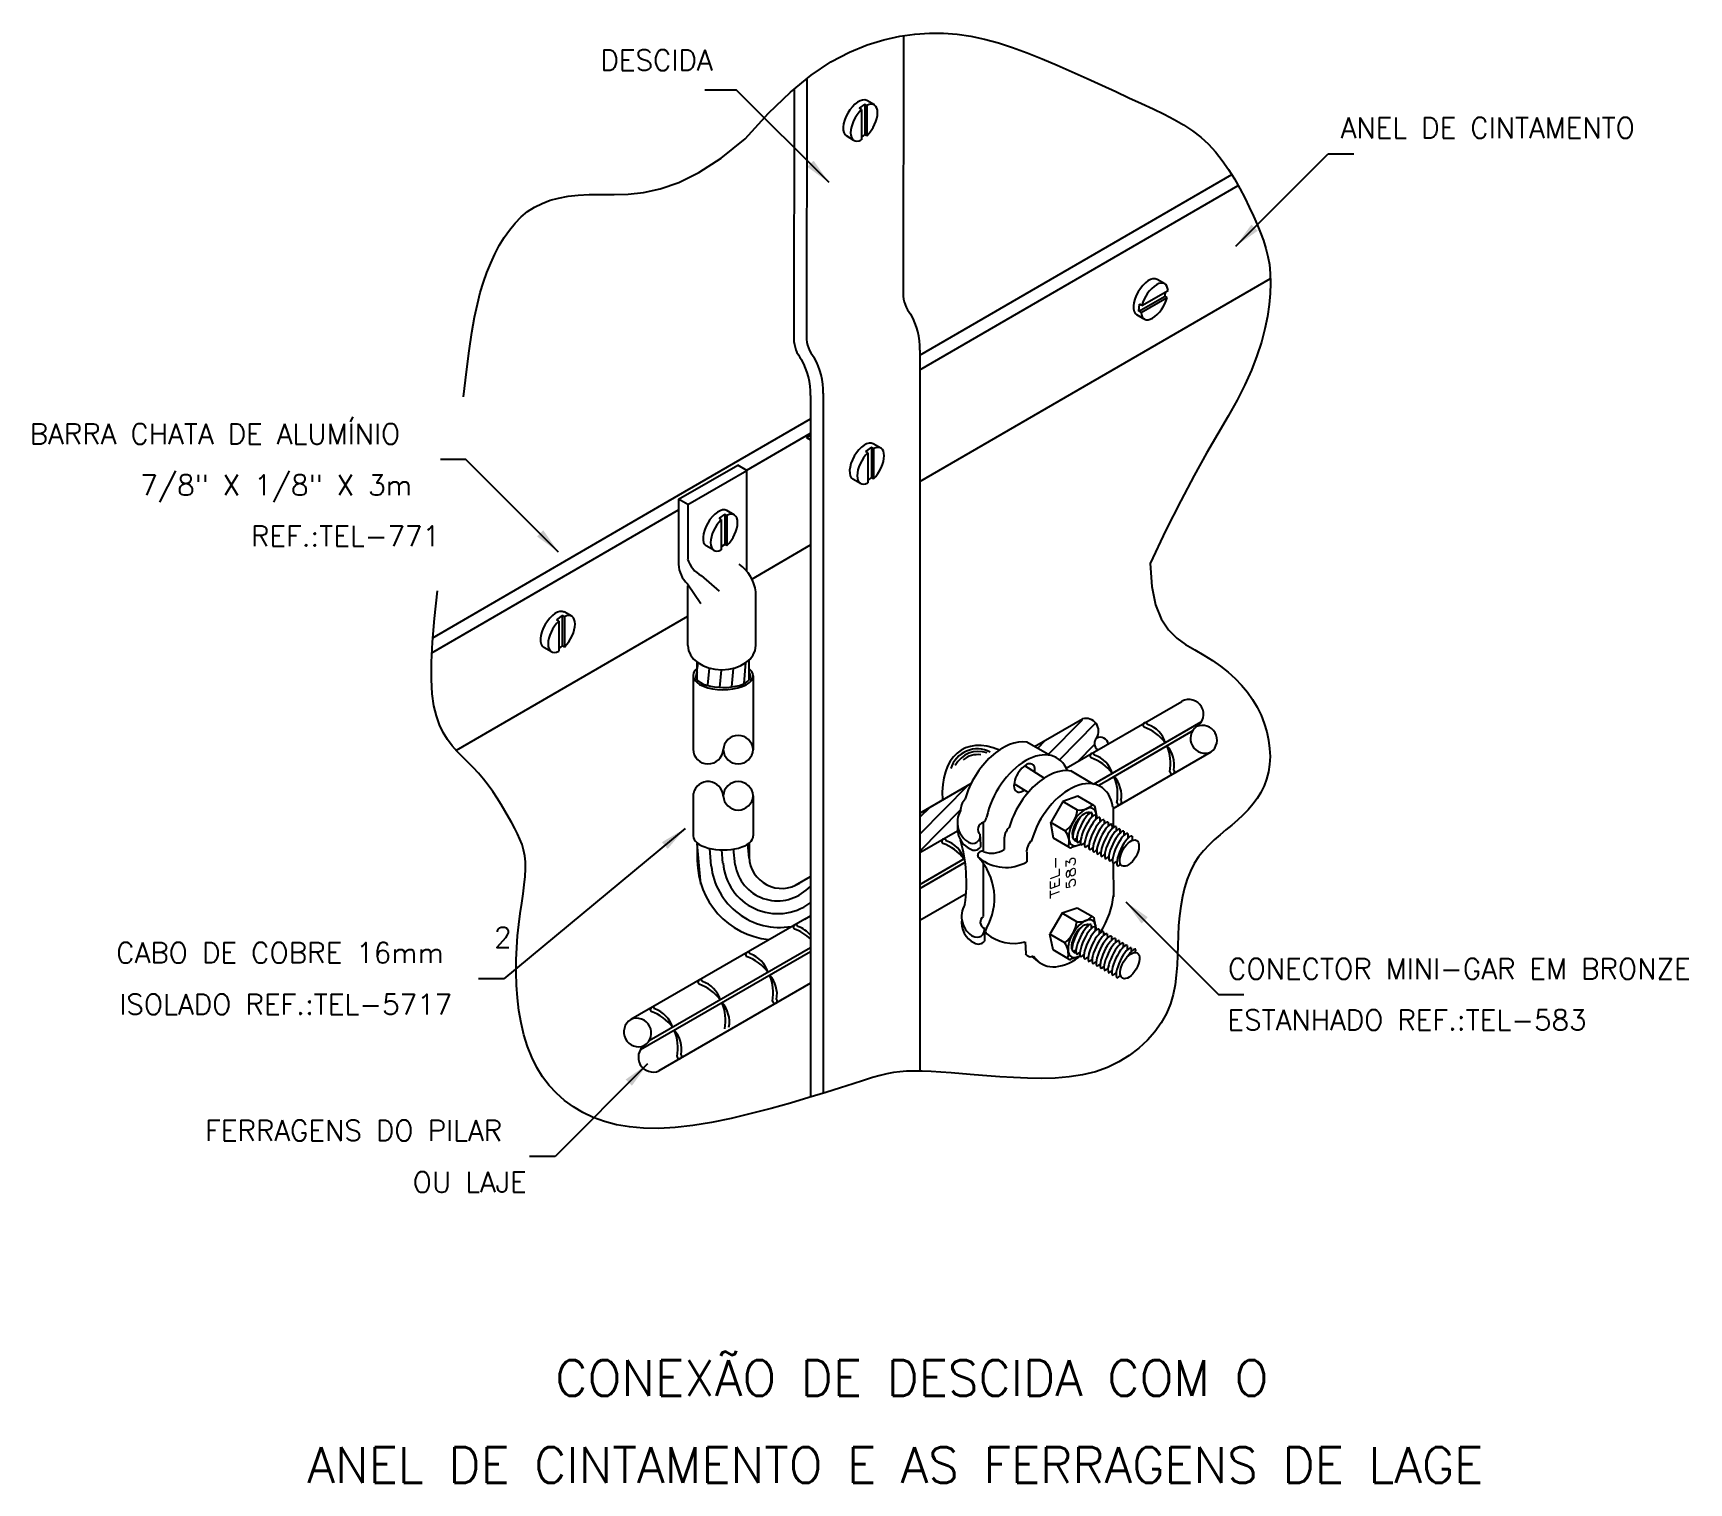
# Model space of a CAD drawing. Header units: millimetres. Extents: x -5124.6 to -5108.4, y -4770.6 to -4756.5.
import ezdxf
from ezdxf.enums import TextEntityAlignment as Align

# ---------------------------------------------------------------- set-up
doc = ezdxf.new("R2010")
doc.units = ezdxf.units.MM
doc.header["$LTSCALE"] = 10
doc.layers.add('Termotécnica', color=7, linetype='Continuous')
doc.styles.add('140CL', font='romans.shx', dxfattribs={"height": 3.5})
doc.styles.add('r140', font='romans.shx')
doc.styles.add('r80', font='romans.shx')

msp = doc.modelspace()

# ---------------------------------------------------------------- linework, layer by layer
at = {"layer": 'Termotécnica', "color": 3}
for p, q in [((-5116.124, -4756.489), (-5116.129, -4759.013)), ((-5117.07, -4756.908), (-5117.074, -4759.437)), ((-5115.965, -4759.759), (-5112.852, -4757.953)), ((-5115.965, -4760.852), (-5112.535, -4758.863)), ((-5115.965, -4759.565), (-5115.965, -4766.621)), ((-5116.911, -4759.988), (-5116.911, -4766.836)), ((-5117.657, -4760.74), (-5117.034, -4760.379)), ((-5120.738, -4762.527), (-5118.326, -4761.128)), ((-5117.608, -4761.805), (-5117.034, -4761.472)), ((-5120.499, -4763.481), (-5118.236, -4762.169)), ((-5118.184, -4762.749), (-5118.184, -4763.471)), ((-5117.596, -4762.752), (-5117.596, -4763.475)), ((-5114.696, -4763.53), (-5114.918, -4763.402)), ((-5118.184, -4763.447), (-5118.184, -4763.473)), ((-5117.596, -4763.45), (-5117.596, -4763.475)), ((-5114.269, -4763.811), (-5114.488, -4763.683)), ((-5118.181, -4763.902), (-5118.181, -4764.318)), ((-5117.596, -4763.926), (-5117.596, -4764.318)), ((-5114.075, -4764.035), (-5114.075, -4764.239)), ((-5115.345, -4764.188), (-5115.345, -4764.471)), ((-5115.374, -4764.326), (-5115.373, -4764.429)), ((-5115.139, -4764.355), (-5115.139, -4764.452)), ((-5114.919, -4764.482), (-5114.919, -4764.572)), ((-5114.353, -4764.389), (-5114.358, -4764.39)), ((-5115.345, -4764.586), (-5115.345, -4765.107)), ((-5114.074, -4764.583), (-5114.071, -4764.914)), ((-5115.333, -4765.246), (-5115.333, -4765.348)), ((-5114.934, -4765.354), (-5114.929, -4765.47)), ((-5114.794, -4765.556), (-5114.867, -4765.499)), ((-5114.359, -4765.482), (-5114.364, -4765.484))]:
    msp.add_line(p, q, dxfattribs=at)
at = {"layer": 'Termotécnica', "color": 2, "ltscale": 1.6}
for p, q in [((-5117.759, -4757.02), (-5118.068, -4757.02)), ((-5116.853, -4757.926), (-5117.759, -4757.02)), ((-5112.875, -4758.549), (-5111.969, -4757.643)), ((-5111.969, -4757.643), (-5111.719, -4757.643)), ((-5120.405, -4760.636), (-5120.655, -4760.636)), ((-5119.499, -4761.542), (-5120.405, -4760.636)), ((-5118.326, -4761.025), (-5117.746, -4760.69)), ((-5118.236, -4761.076), (-5117.657, -4760.742)), ((-5117.657, -4760.742), (-5117.746, -4760.69)), ((-5117.657, -4761.731), (-5117.657, -4760.74)), ((-5118.326, -4761.025), (-5118.326, -4761.661)), ((-5118.236, -4761.076), (-5118.326, -4761.025)), ((-5118.236, -4761.076), (-5118.236, -4761.609)), ((-5118.103, -4761.771), (-5117.927, -4761.925)), ((-5118.239, -4761.852), (-5118.109, -4762.046)), ((-5118.262, -4764.246), (-5120.034, -4765.716)), ((-5113.95, -4764.963), (-5113.044, -4765.869)), ((-5120.034, -4765.716), (-5120.284, -4765.716)), ((-5113.044, -4765.869), (-5112.794, -4765.869)), ((-5118.628, -4766.55), (-5119.534, -4767.456)), ((-5119.534, -4767.456), (-5119.784, -4767.456))]:
    msp.add_line(p, q, dxfattribs=at)
at = {"layer": 'Termotécnica', "color": 2}
for p, q in [((-5117.193, -4757.009), (-5117.198, -4759.461)), ((-5116.503, -4757.159), (-5116.559, -4757.199)), ((-5116.537, -4757.212), (-5116.559, -4757.199)), ((-5116.537, -4757.212), (-5116.537, -4757.508)), ((-5116.482, -4757.171), (-5116.503, -4757.159)), ((-5116.503, -4757.159), (-5116.503, -4757.455)), ((-5116.41, -4757.166), (-5116.483, -4757.123)), ((-5116.482, -4757.171), (-5116.482, -4757.467)), ((-5116.61, -4757.513), (-5116.684, -4757.47)), ((-5116.503, -4757.455), (-5116.537, -4757.48)), ((-5116.482, -4757.467), (-5116.503, -4757.455)), ((-5115.965, -4759.616), (-5112.914, -4757.847)), ((-5113.569, -4758.916), (-5113.643, -4758.873)), ((-5113.822, -4759.185), (-5113.566, -4759.037)), ((-5113.794, -4759.129), (-5113.537, -4758.981)), ((-5113.566, -4759.037), (-5113.561, -4758.995)), ((-5113.544, -4759.049), (-5113.566, -4759.037)), ((-5113.822, -4759.185), (-5113.815, -4759.117)), ((-5113.801, -4759.197), (-5113.822, -4759.185)), ((-5113.794, -4759.129), (-5113.815, -4759.117)), ((-5113.801, -4759.197), (-5113.544, -4759.049)), ((-5113.769, -4759.263), (-5113.843, -4759.22)), ((-5117.034, -4760.008), (-5117.034, -4766.874)), ((-5118.326, -4760.985), (-5117.034, -4760.237)), ((-5117.074, -4760.421), (-5117.034, -4760.398)), ((-5117.074, -4760.421), (-5117.034, -4760.444)), ((-5116.346, -4760.524), (-5116.42, -4760.481)), ((-5116.439, -4760.516), (-5116.495, -4760.557)), ((-5116.474, -4760.569), (-5116.495, -4760.557)), ((-5116.474, -4760.569), (-5116.474, -4760.865)), ((-5116.418, -4760.529), (-5116.439, -4760.516)), ((-5116.439, -4760.516), (-5116.439, -4760.813)), ((-5116.418, -4760.529), (-5116.418, -4760.825)), ((-5116.439, -4760.813), (-5116.474, -4760.837)), ((-5116.418, -4760.825), (-5116.439, -4760.813)), ((-5120.73, -4762.379), (-5118.326, -4760.985)), ((-5116.546, -4760.871), (-5116.62, -4760.828)), ((-5117.78, -4761.177), (-5117.854, -4761.134)), ((-5117.874, -4761.17), (-5117.929, -4761.21)), ((-5117.908, -4761.223), (-5117.929, -4761.21)), ((-5117.908, -4761.223), (-5117.908, -4761.519)), ((-5117.852, -4761.182), (-5117.874, -4761.17)), ((-5117.874, -4761.17), (-5117.874, -4761.466)), ((-5117.852, -4761.182), (-5117.852, -4761.478)), ((-5117.874, -4761.466), (-5117.908, -4761.491)), ((-5117.852, -4761.478), (-5117.874, -4761.466)), ((-5117.98, -4761.524), (-5118.054, -4761.481)), ((-5118.236, -4762.456), (-5118.236, -4761.873)), ((-5117.568, -4762.456), (-5117.568, -4761.932)), ((-5119.464, -4762.163), (-5119.519, -4762.203)), ((-5119.498, -4762.216), (-5119.519, -4762.203)), ((-5119.498, -4762.216), (-5119.498, -4762.512)), ((-5119.464, -4762.163), (-5119.464, -4762.459)), ((-5119.442, -4762.175), (-5119.464, -4762.163)), ((-5119.37, -4762.17), (-5119.444, -4762.127)), ((-5119.442, -4762.175), (-5119.442, -4762.471)), ((-5119.57, -4762.517), (-5119.644, -4762.474)), ((-5119.464, -4762.459), (-5119.498, -4762.484)), ((-5119.442, -4762.471), (-5119.464, -4762.459)), ((-5117.635, -4762.794), (-5117.635, -4762.593)), ((-5118.142, -4762.794), (-5118.142, -4762.618)), ((-5114.533, -4763.655), (-5113.401, -4763.002)), ((-5114.843, -4763.445), (-5114.375, -4763.174)), ((-5114.266, -4763.812), (-5113.212, -4763.203)), ((-5114.111, -4763.762), (-5113.297, -4763.292)), ((-5114.074, -4764.051), (-5113.116, -4763.497)), ((-5114.749, -4763.753), (-5114.939, -4763.633)), ((-5115.965, -4764.096), (-5115.461, -4763.804)), ((-5114.906, -4763.893), (-5115.042, -4763.808)), ((-5114.221, -4763.825), (-5114.111, -4763.762)), ((-5114.567, -4763.981), (-5114.685, -4764.187)), ((-5114.418, -4763.93), (-5114.567, -4763.981)), ((-5114.422, -4764.065), (-5114.567, -4763.981)), ((-5114.262, -4764.02), (-5114.418, -4763.93)), ((-5114.23, -4764.145), (-5114.251, -4764.036)), ((-5114.075, -4764.051), (-5114.074, -4764.051)), ((-5114.539, -4764.271), (-5114.685, -4764.187)), ((-5114.656, -4764.341), (-5114.685, -4764.187)), ((-5114.321, -4764.091), (-5114.321, -4764.111)), ((-5114.282, -4764.093), (-5114.282, -4764.133)), ((-5114.243, -4764.115), (-5114.243, -4764.156)), ((-5114.204, -4764.138), (-5114.204, -4764.178)), ((-5114.162, -4764.163), (-5114.162, -4764.203)), ((-5114.124, -4764.184), (-5114.124, -4764.224)), ((-5114.085, -4764.207), (-5114.084, -4764.247)), ((-5115.965, -4764.482), (-5115.597, -4764.269)), ((-5114.5, -4764.431), (-5114.656, -4764.341)), ((-5114.455, -4764.36), (-5114.43, -4764.341)), ((-5114.419, -4764.385), (-5114.391, -4764.363)), ((-5114.38, -4764.407), (-5114.352, -4764.386)), ((-5114.045, -4764.229), (-5114.045, -4764.269)), ((-5114.007, -4764.251), (-5114.007, -4764.291)), ((-5113.969, -4764.273), (-5113.968, -4764.314)), ((-5113.93, -4764.296), (-5113.93, -4764.337)), ((-5113.889, -4764.322), (-5113.889, -4764.362)), ((-5118.142, -4764.388), (-5118.142, -4764.559)), ((-5117.635, -4764.388), (-5117.635, -4764.528)), ((-5115.965, -4764.793), (-5115.527, -4764.54)), ((-5114.388, -4764.401), (-5114.48, -4764.433)), ((-5114.341, -4764.43), (-5114.315, -4764.41)), ((-5114.299, -4764.454), (-5114.274, -4764.435)), ((-5114.26, -4764.476), (-5114.235, -4764.456)), ((-5114.221, -4764.498), (-5114.196, -4764.479)), ((-5114.182, -4764.521), (-5114.157, -4764.501)), ((-5114.144, -4764.543), (-5114.118, -4764.523)), ((-5114.105, -4764.565), (-5114.08, -4764.545)), ((-5115.965, -4764.832), (-5115.522, -4764.576)), ((-5114.067, -4764.588), (-5114.041, -4764.568)), ((-5114.026, -4764.614), (-5114, -4764.594)), ((-5117.182, -4764.802), (-5117.034, -4764.716)), ((-5115.965, -4765.143), (-5115.513, -4764.882)), ((-5114.425, -4765.024), (-5114.573, -4765.075)), ((-5114.269, -4765.114), (-5114.425, -4765.024)), ((-5117.091, -4765.132), (-5118.792, -4766.114)), ((-5117.091, -4765.132), (-5117.034, -4765.099)), ((-5114.573, -4765.075), (-5114.692, -4765.28)), ((-5114.428, -4765.159), (-5114.573, -4765.075)), ((-5114.328, -4765.185), (-5114.327, -4765.204)), ((-5114.328, -4765.185), (-5114.327, -4765.204)), ((-5114.289, -4765.187), (-5114.288, -4765.227)), ((-5114.237, -4765.239), (-5114.258, -4765.13)), ((-5114.546, -4765.364), (-5114.692, -4765.28)), ((-5114.662, -4765.434), (-5114.692, -4765.28)), ((-5114.25, -4765.209), (-5114.249, -4765.25)), ((-5114.211, -4765.232), (-5114.21, -4765.272)), ((-5114.169, -4765.256), (-5114.169, -4765.297)), ((-5114.131, -4765.278), (-5114.13, -4765.318)), ((-5114.091, -4765.3), (-5114.091, -4765.341)), ((-5114.052, -4765.323), (-5114.052, -4765.363)), ((-5114.014, -4765.345), (-5114.013, -4765.385)), ((-5118.698, -4766.41), (-5117.034, -4765.45)), ((-5118.613, -4766.321), (-5117.034, -4765.41)), ((-5114.506, -4765.525), (-5114.662, -4765.434)), ((-5114.395, -4765.495), (-5114.487, -4765.526)), ((-5114.462, -4765.454), (-5114.436, -4765.434)), ((-5114.462, -4765.454), (-5114.436, -4765.434)), ((-5114.425, -4765.478), (-5114.397, -4765.457)), ((-5114.386, -4765.501), (-5114.358, -4765.479)), ((-5114.347, -4765.523), (-5114.322, -4765.504)), ((-5113.975, -4765.367), (-5113.975, -4765.407)), ((-5113.937, -4765.39), (-5113.937, -4765.43)), ((-5113.898, -4765.414), (-5113.898, -4765.455)), ((-5113.854, -4765.429), (-5113.857, -4765.458)), ((-5114.306, -4765.548), (-5114.28, -4765.529)), ((-5114.267, -4765.569), (-5114.242, -4765.55)), ((-5114.228, -4765.592), (-5114.202, -4765.572)), ((-5114.189, -4765.614), (-5114.163, -4765.595)), ((-5114.15, -4765.636), (-5114.125, -4765.617)), ((-5114.112, -4765.659), (-5114.086, -4765.639)), ((-5114.074, -4765.682), (-5114.048, -4765.662)), ((-5117.034, -4765.76), (-5118.517, -4766.617)), ((-5114.034, -4765.709), (-5114.001, -4765.684))]:
    msp.add_line(p, q, dxfattribs=at)
at = {"layer": 'Termotécnica', "color": 1}
for p, q in [((-5118.137, -4762.621), (-5118.142, -4762.678)), ((-5118.025, -4762.677), (-5118.041, -4762.845)), ((-5117.91, -4762.696), (-5117.926, -4762.866)), ((-5117.792, -4762.68), (-5117.808, -4762.861)), ((-5117.669, -4762.621), (-5117.688, -4762.826)), ((-5114.71, -4763.522), (-5114.375, -4763.182)), ((-5114.598, -4763.573), (-5114.245, -4763.214)), ((-5114.814, -4763.463), (-5114.734, -4763.382)), ((-5114.418, -4763.589), (-5114.255, -4763.424)), ((-5115.965, -4764.302), (-5115.49, -4763.82)), ((-5115.965, -4764.136), (-5115.864, -4764.037)), ((-5115.965, -4764.467), (-5115.565, -4764.061)), ((-5118.106, -4764.792), (-5118.142, -4764.394)), ((-5118.006, -4764.61), (-5118.021, -4764.441)), ((-5117.891, -4764.585), (-5117.903, -4764.456)), ((-5117.772, -4764.603), (-5117.787, -4764.445)), ((-5117.635, -4764.536), (-5117.648, -4764.397)), ((-5117.077, -4764.849), (-5117.034, -4764.814)), ((-5117.04, -4764.976), (-5117.034, -4764.971))]:
    msp.add_line(p, q, dxfattribs=at)
for points in [[(-5117.673, -4757.498), (-5117.446, -4757.246), (-5117.231, -4757.04), (-5117.028, -4756.875), (-5116.836, -4756.746), (-5116.653, -4756.649), (-5116.481, -4756.577), (-5116.317, -4756.528), (-5116.161, -4756.494), (-5116.013, -4756.473), (-5115.871, -4756.463), (-5115.733, -4756.464), (-5115.599, -4756.474), (-5115.465, -4756.494), (-5115.332, -4756.523), (-5115.196, -4756.56), (-5115.058, -4756.604), (-5114.915, -4756.656), (-5114.769, -4756.714), (-5114.621, -4756.776), (-5114.474, -4756.841), (-5114.328, -4756.907), (-5114.186, -4756.972), (-5114.049, -4757.036), (-5113.919, -4757.096), (-5113.797, -4757.152), (-5113.683, -4757.205), (-5113.576, -4757.257), (-5113.477, -4757.308), (-5113.384, -4757.362), (-5113.298, -4757.419), (-5113.217, -4757.481), (-5113.142, -4757.549), (-5113.072, -4757.626), (-5113.006, -4757.71), (-5112.945, -4757.798), (-5112.888, -4757.89), (-5112.835, -4757.983), (-5112.787, -4758.076), (-5112.743, -4758.167), (-5112.702, -4758.255), (-5112.665, -4758.337), (-5112.632, -4758.416), (-5112.603, -4758.493), (-5112.579, -4758.57), (-5112.56, -4758.648), (-5112.545, -4758.729), (-5112.537, -4758.815), (-5112.534, -4758.909), (-5112.537, -4759.01), (-5112.547, -4759.119), (-5112.564, -4759.235), (-5112.589, -4759.358), (-5112.624, -4759.488), (-5112.667, -4759.622), (-5112.721, -4759.762), (-5112.786, -4759.905), (-5112.862, -4760.054), (-5112.95, -4760.211), (-5113.049, -4760.383), (-5113.159, -4760.575), (-5113.28, -4760.793), (-5113.413, -4761.041), (-5113.557, -4761.326), (-5113.712, -4761.653)], [(-5120.43, -4760.022), (-5120.401, -4759.779), (-5120.374, -4759.571), (-5120.348, -4759.394), (-5120.321, -4759.243), (-5120.293, -4759.114), (-5120.265, -4759.001), (-5120.234, -4758.899), (-5120.2, -4758.805), (-5120.163, -4758.714), (-5120.123, -4758.626), (-5120.079, -4758.543), (-5120.031, -4758.464), (-5119.98, -4758.39), (-5119.925, -4758.323), (-5119.865, -4758.262), (-5119.802, -4758.21), (-5119.734, -4758.165), (-5119.661, -4758.129), (-5119.583, -4758.099), (-5119.499, -4758.077), (-5119.407, -4758.06), (-5119.308, -4758.049), (-5119.2, -4758.043), (-5119.084, -4758.041), (-5118.957, -4758.042), (-5118.819, -4758.038), (-5118.669, -4758.023), (-5118.504, -4757.988), (-5118.324, -4757.926), (-5118.126, -4757.828), (-5117.909, -4757.688), (-5117.673, -4757.498)], [(-5113.712, -4761.653), (-5113.696, -4761.878), (-5113.658, -4762.056), (-5113.603, -4762.195), (-5113.533, -4762.301), (-5113.452, -4762.383), (-5113.365, -4762.446), (-5113.276, -4762.499), (-5113.187, -4762.549), (-5113.102, -4762.601), (-5113.023, -4762.656), (-5112.949, -4762.715), (-5112.88, -4762.778), (-5112.817, -4762.844), (-5112.76, -4762.913), (-5112.709, -4762.985), (-5112.664, -4763.06), (-5112.626, -4763.138), (-5112.595, -4763.218), (-5112.571, -4763.299), (-5112.553, -4763.381), (-5112.543, -4763.462), (-5112.539, -4763.541), (-5112.543, -4763.619), (-5112.554, -4763.693), (-5112.572, -4763.763), (-5112.597, -4763.83), (-5112.629, -4763.893), (-5112.666, -4763.952), (-5112.707, -4764.009), (-5112.754, -4764.063), (-5112.804, -4764.115), (-5112.857, -4764.165), (-5112.912, -4764.212), (-5112.97, -4764.26), (-5113.027, -4764.307), (-5113.084, -4764.356), (-5113.139, -4764.408), (-5113.191, -4764.463), (-5113.239, -4764.523), (-5113.281, -4764.589), (-5113.318, -4764.662), (-5113.349, -4764.741), (-5113.375, -4764.825), (-5113.395, -4764.913), (-5113.412, -4765.005), (-5113.424, -4765.099), (-5113.433, -4765.196), (-5113.439, -4765.293), (-5113.442, -4765.39), (-5113.445, -4765.487), (-5113.449, -4765.584), (-5113.456, -4765.68), (-5113.468, -4765.775), (-5113.487, -4765.87), (-5113.514, -4765.963), (-5113.553, -4766.055), (-5113.603, -4766.146), (-5113.665, -4766.234), (-5113.739, -4766.317), (-5113.822, -4766.395), (-5113.916, -4766.466), (-5114.019, -4766.529), (-5114.13, -4766.583), (-5114.248, -4766.626), (-5114.374, -4766.657), (-5114.505, -4766.677), (-5114.64, -4766.688), (-5114.776, -4766.692), (-5114.913, -4766.69), (-5115.049, -4766.684), (-5115.182, -4766.675), (-5115.31, -4766.665), (-5115.432, -4766.655), (-5115.548, -4766.645), (-5115.657, -4766.637), (-5115.759, -4766.63), (-5115.854, -4766.625), (-5115.942, -4766.621), (-5116.023, -4766.62), (-5116.096, -4766.622), (-5116.162, -4766.626), (-5116.224, -4766.634), (-5116.287, -4766.646), (-5116.354, -4766.662), (-5116.428, -4766.684), (-5116.515, -4766.711), (-5116.618, -4766.743), (-5116.741, -4766.783), (-5116.886, -4766.829), (-5117.051, -4766.879), (-5117.23, -4766.932), (-5117.42, -4766.985), (-5117.615, -4767.036), (-5117.811, -4767.082), (-5118.003, -4767.122), (-5118.187, -4767.152), (-5118.36, -4767.172), (-5118.519, -4767.18), (-5118.668, -4767.178), (-5118.805, -4767.166), (-5118.933, -4767.144), (-5119.05, -4767.114), (-5119.16, -4767.074), (-5119.261, -4767.026), (-5119.354, -4766.971), (-5119.441, -4766.908), (-5119.519, -4766.837), (-5119.591, -4766.76), (-5119.655, -4766.675), (-5119.712, -4766.583), (-5119.761, -4766.484), (-5119.803, -4766.378), (-5119.838, -4766.266), (-5119.866, -4766.148), (-5119.887, -4766.027), (-5119.902, -4765.903), (-5119.911, -4765.778), (-5119.915, -4765.654), (-5119.915, -4765.531), (-5119.909, -4765.411), (-5119.9, -4765.295), (-5119.888, -4765.184), (-5119.874, -4765.079), (-5119.86, -4764.978), (-5119.847, -4764.884), (-5119.835, -4764.796), (-5119.827, -4764.715), (-5119.823, -4764.64), (-5119.824, -4764.573), (-5119.83, -4764.512), (-5119.842, -4764.455), (-5119.857, -4764.401), (-5119.877, -4764.35), (-5119.9, -4764.299), (-5119.927, -4764.247), (-5119.957, -4764.192), (-5119.989, -4764.134), (-5120.024, -4764.074), (-5120.061, -4764.012), (-5120.1, -4763.948), (-5120.143, -4763.885), (-5120.187, -4763.823), (-5120.234, -4763.762), (-5120.283, -4763.705), (-5120.334, -4763.65), (-5120.386, -4763.598), (-5120.438, -4763.546), (-5120.49, -4763.492), (-5120.539, -4763.436), (-5120.585, -4763.374), (-5120.627, -4763.307), (-5120.664, -4763.231), (-5120.695, -4763.145), (-5120.719, -4763.045), (-5120.735, -4762.927), (-5120.743, -4762.787), (-5120.743, -4762.62), (-5120.733, -4762.423), (-5120.714, -4762.191), (-5120.684, -4761.92)]]:
    msp.add_lwpolyline(points, dxfattribs=at)
at = {"layer": 'Termotécnica', "color": 3}
for centre, radius, start, end in [((-5115.809, -4759.007), 0.32, 180.5678, 220.5718), ((-5116.653, -4759.55), 0.688, 358.7145, 29.166), ((-5116.755, -4759.43), 0.32, 180.5678, 220.5718), ((-5117.598, -4759.973), 0.688, 358.7145, 29.166), ((-5117.742, -4763.482), 0.146, 2.7796, 177.2204), ((-5118.036, -4763.466), 0.148, 181.8559, 356.5971), ((-5118.036, -4763.935), 0.148, 3.4029, 167.2118), ((-5117.742, -4763.919), 0.146, 182.7796, 357.2204), ((-5115.373, -4764.244), 0.225, 171.82, 243.8627), ((-5115.374, -4764.187), 0.224, 149.4993, 241.9649), ((-5115.329, -4764.254), 0.068, 103.2019, 228.1974), ((-5115.386, -4764.124), 0.0753, 303.0167, 352.1973), ((-5117.04, -4764.775), 1.531, 351.9685, 15.7367), ((-5115.447, -4764.318), 0.0736, 236.8199, 10.6126), ((-5115.432, -4764.383), 0.075, 237.5263, 321.9527), ((-5115.358, -4764.509), 0.0408, 62.2153, 179.2121), ((-5115.374, -4764.51), 0.0255, 176.6009, 241.1585), ((-5115.821, -4764.928), 0.586, 329.923, 43.3213), ((-5115.124, -4764.218), 0.409, 230.2316, 300.0515), ((-5115.26, -4764.268), 0.22, 248.8739, 303.5238), ((-5115.332, -4765.106), 0.225, 148.7398, 241.8359), ((-5115.332, -4765.164), 0.225, 171.82, 243.8627), ((-5115.308, -4765.163), 0.0656, 124.4569, 247.2904), ((-5115.406, -4765.237), 0.0736, 236.8199, 10.6126), ((-5115.392, -4765.302), 0.075, 237.5263, 321.9527), ((-5115.279, -4765.247), 0.0425, 143.7261, 223.2491), ((-5115.049, -4764.961), 0.409, 230.2316, 286.2677), ((-5114.88, -4765.445), 0.0554, 206.067, 299.6769)]:
    msp.add_arc(centre, radius, start, end, dxfattribs=at)
at = {"layer": 'Termotécnica', "color": 2}
for centre, radius, start, end in [((-5116.878, -4759.45), 0.32, 180.5678, 220.5718), ((-5117.722, -4759.993), 0.688, 358.7145, 29.166), ((-5117.973, -4761.99), 0.409, 8.2416, 53.8328), ((-5113.333, -4763.127), 0.143, 301.3054, 118.6946), ((-5114.341, -4763.294), 0.125, 327.4927, 105.4475), ((-5113.759, -4763.235), 0.0232, 16.0461, 236.6257), ((-5113.816, -4763.479), 0.262, 15.8438, 72.2469), ((-5113.174, -4763.365), 0.144, 126.2448, 293.7552), ((-5114.181, -4763.413), 0.0753, 136.6893, 236.2804), ((-5113.918, -4763.672), 0.442, 36.7868, 70.623), ((-5117.742, -4763.467), 0.146, 182.7796, 357.2204), ((-5114.277, -4763.535), 0.0232, 16.0461, 236.6257), ((-5114.436, -4763.971), 0.442, 36.7868, 70.623), ((-5114.335, -4763.778), 0.262, 15.8438, 72.2469), ((-5113.954, -4763.611), 0.442, 349.377, 23.2132), ((-5113.757, -4763.625), 0.282, 349.9094, 42), ((-5114.275, -4763.924), 0.282, 349.9094, 42), ((-5114.472, -4763.91), 0.442, 349.377, 23.2132), ((-5113.496, -4763.691), 0.0232, 183.3743, 43.9539), ((-5117.742, -4763.933), 0.146, 2.7796, 177.2204), ((-5114.402, -4763.882), 0.184, 263.8935, 314.4182), ((-5114.274, -4764.041), 0.0237, 10.8835, 60), ((-5114.014, -4763.99), 0.0232, 183.3743, 43.9539), ((-5114.735, -4764.021), 0.316, 307.9752, 352.0031), ((-5115.728, -4764.373), 0.0232, 16.0461, 236.6257), ((-5115.786, -4764.616), 0.262, 15.8438, 72.2469), ((-5114.688, -4764.379), 0.183, 345.499, 36.1892), ((-5117.318, -4764.515), 0.317, 182.2437, 303.5163), ((-5115.888, -4764.809), 0.442, 36.7868, 70.623), ((-5114.488, -4764.41), 0.0237, 240, 289.1154), ((-5117.361, -4764.556), 0.781, 180.2417, 263.9581), ((-5117.18, -4765.211), 0.0232, 16.0461, 236.6257), ((-5114.742, -4765.115), 0.316, 307.9752, 352.0031), ((-5114.409, -4764.976), 0.184, 263.8935, 314.4182), ((-5114.281, -4765.134), 0.0237, 10.8835, 60), ((-5117.339, -4765.647), 0.442, 46.3903, 70.623), ((-5117.251, -4765.467), 0.279, 39.0451, 70.4474), ((-5117.646, -4765.48), 0.0232, 16.0461, 236.6257), ((-5117.806, -4765.916), 0.442, 36.7868, 70.623), ((-5117.717, -4765.736), 0.279, 17.6433, 70.4474), ((-5114.695, -4765.472), 0.183, 345.499, 36.1892), ((-5117.638, -4765.868), 0.276, 349.2618, 42.6475), ((-5117.841, -4765.855), 0.442, 349.377, 23.2132), ((-5114.494, -4765.504), 0.0237, 240, 289.1154), ((-5118.113, -4765.749), 0.0232, 16.0461, 236.6257), ((-5118.272, -4766.186), 0.442, 36.7868, 70.623), ((-5118.184, -4766.005), 0.279, 17.6433, 70.4474), ((-5118.579, -4766.019), 0.0232, 16.0461, 236.6257), ((-5118.104, -4766.137), 0.276, 349.2618, 42.6475), ((-5118.308, -4766.124), 0.442, 349.377, 23.2132), ((-5117.383, -4765.935), 0.0232, 183.3743, 43.9539), ((-5118.736, -4766.247), 0.144, 301.6781, 113.0779), ((-5118.739, -4766.455), 0.442, 36.7868, 70.623), ((-5118.65, -4766.275), 0.279, 17.6433, 70.4474), ((-5118.571, -4766.406), 0.276, 349.2618, 42.6475), ((-5118.774, -4766.394), 0.442, 349.377, 23.2132), ((-5118.575, -4766.485), 0.144, 126.2448, 293.7552), ((-5118.317, -4766.474), 0.0232, 183.3743, 43.9539)]:
    msp.add_arc(centre, radius, start, end, dxfattribs=at)
at = {"layer": 'Termotécnica', "color": 2, "ltscale": 1.6}
for centre, start, end in [((-5117.975, -4761.529), 197.037, 242.1272), ((-5118.052, -4761.651), 181.9565, 227.0468)]:
    msp.add_arc(centre, 0.274, start, end, dxfattribs=at)
at = {"layer": 'Termotécnica', "color": 1}
for centre, radius, start, end in [((-5113.201, -4763.381), 0.144, 306.2448, 113.7552), ((-5114.199, -4763.431), 0.0784, 9.6865, 117.6027), ((-5115.402, -4763.737), 0.27, 62.245, 163.4649), ((-5115.392, -4763.748), 0.256, 70.5713, 152.3127), ((-5115.398, -4763.747), 0.224, 82.349, 129.5785), ((-5117.333, -4764.537), 0.677, 186.1748, 279.3449), ((-5117.356, -4764.543), 0.536, 184.535, 306.1705), ((-5117.356, -4764.532), 0.422, 189.637, 311.3232), ((-5118.717, -4766.237), 0.144, 121.6781, 293.0779)]:
    msp.add_arc(centre, radius, start, end, dxfattribs=at)
at = {"layer": 'Termotécnica', "color": 2}
for centre, major_axis, ratio, start_param, end_param in [((-5116.584, -4757.297), (-0.1, -0.173), 0.500279, 3.141593, 6.283185), ((-5116.51, -4757.34), (0.1, 0.173), 0.500279, 1.067604, 3.786429), ((-5116.51, -4757.34), (0.1, 0.173), 0.500279, 4.209434, 6.927858), ((-5113.743, -4759.046), (-0.1, -0.173), 0.500279, 3.141593, 6.283185), ((-5113.669, -4759.089), (0.1, 0.173), 0.500279, -0.644837, 2.073989), ((-5113.669, -4759.089), (0.1, 0.173), 0.500279, 2.49692, 5.215344), ((-5116.52, -4760.654), (-0.1, -0.173), 0.500279, 3.141593, 6.283185), ((-5116.446, -4760.697), (0.1, 0.173), 0.500279, 4.209434, 6.927858), ((-5116.446, -4760.697), (0.1, 0.173), 0.500279, 1.067604, 3.786429), ((-5117.954, -4761.308), (-0.1, -0.173), 0.500279, 3.141593, 6.283185), ((-5117.88, -4761.351), (0.1, 0.173), 0.500279, 1.067604, 3.786429), ((-5117.88, -4761.351), (0.1, 0.173), 0.500279, 4.209434, 6.927858), ((-5119.544, -4762.301), (-0.1, -0.173), 0.500279, 3.141593, 6.283185), ((-5119.47, -4762.343), (0.1, 0.173), 0.500279, 1.067604, 3.786429), ((-5119.47, -4762.343), (0.1, 0.173), 0.500279, 4.209434, 6.927858), ((-5115.09, -4764.307), (-0.456, 0.835), 0.564445, -0.620564, 0.868376), ((-5114.372, -4764.23), (0.103, 0.178), 0.500279, -0.848217, 3.871922), ((-5114.372, -4764.23), (0.077, 0.134), 0.500279, 0.054577, 3.421654), ((-5114.379, -4765.324), (0.103, 0.178), 0.500279, -0.848217, 3.871922), ((-5114.379, -4765.324), (0.077, 0.134), 0.500279, 0.054577, 3.421654)]:
    msp.add_ellipse(centre, major_axis=major_axis, ratio=ratio, start_param=start_param, end_param=end_param, dxfattribs=at)
at = {"layer": 'Termotécnica', "color": 2, "linetype": 'Continuous'}
msp.add_ellipse((-5117.902, -4762.456), major_axis=(0.334, 0), ratio=0.708671, start_param=3.141593, end_param=6.283185, dxfattribs=at)
at = {"layer": 'Termotécnica', "color": 3}
for centre, major_axis, ratio, start_param, end_param in [((-5117.89, -4762.751), (-0.294, 0.002), 0.465405, -0.541203, 3.666421), ((-5117.889, -4762.757), (-0.269, 0), 0.405648, -0.347049, 3.474091), ((-5115.133, -4763.924), (0.286, 0.496), 0.605501, 0.216017, 1.965708), ((-5114.911, -4764.051), (0.286, 0.496), 0.605501, -0.458787, 2.067844), ((-5114.703, -4764.205), (0.286, 0.496), 0.605501, 0.216017, 1.965708), ((-5114.942, -4763.751), (0.077, 0.134), 0.500279, -0.873772, 3.970388), ((-5114.484, -4764.332), (0.286, 0.496), 0.605501, -0.636084, 1.965708), ((-5115.489, -4764.024), (0.0534, 0.0925), 0.61415, 1.176012, 2.444905), ((-5117.888, -4764.32), (-0.293, 0), 0.463761, -0.018229, 3.16026), ((-5115.062, -4764.305), (0.0534, 0.0925), 0.61415, 1.131756, 2.444905), ((-5114.842, -4764.431), (0.0534, 0.0925), 0.61415, 1.131756, 2.452782), ((-5114.487, -4765.068), (0.288, 0.501), 0.605501, 4.674499, 5.367505), ((-5114.486, -4765.069), (0.288, 0.501), 0.605501, 2.834828, 4.086533)]:
    msp.add_ellipse(centre, major_axis=major_axis, ratio=ratio, start_param=start_param, end_param=end_param, dxfattribs=at)
at = {"layer": 'Termotécnica', "color": 1}
for centre, major_axis, ratio, start_param, end_param in [((-5114.39, -4764.217), (0.069, 0.147), 0.279135, 1.113206, 2.629751), ((-5114.35, -4764.239), (0.069, 0.147), 0.281547, 0, 3.124318), ((-5114.312, -4764.262), (0.069, 0.147), 0.281547, 0, 3.124318), ((-5114.273, -4764.285), (0.069, 0.147), 0.281547, 0, 3.124318), ((-5114.231, -4764.309), (0.069, 0.147), 0.281547, 0, 3.124318), ((-5114.193, -4764.331), (0.069, 0.147), 0.281547, 0, 3.124318), ((-5114.154, -4764.353), (0.069, 0.147), 0.281547, 0, 3.124318), ((-5114.114, -4764.376), (0.069, 0.147), 0.281547, 0, 3.124318), ((-5114.076, -4764.398), (0.069, 0.147), 0.281547, 0, 3.124318), ((-5114.037, -4764.42), (0.069, 0.147), 0.281547, 0, 3.124318), ((-5113.999, -4764.443), (0.069, 0.147), 0.281547, 0, 3.124318), ((-5113.958, -4764.469), (0.069, 0.147), 0.281547, 0, 3.124318), ((-5114.357, -4765.333), (0.069, 0.147), 0.281547, 0, 3.124318), ((-5114.397, -4765.311), (0.069, 0.147), 0.279135, 1.113206, 2.629751), ((-5114.397, -4765.311), (0.069, 0.147), 0.279135, 1.113206, 2.629751), ((-5114.319, -4765.356), (0.069, 0.147), 0.281547, 0, 3.124318), ((-5114.28, -4765.378), (0.069, 0.147), 0.281547, 0, 3.124318), ((-5114.238, -4765.403), (0.069, 0.147), 0.281547, 0, 3.124318), ((-5114.2, -4765.424), (0.069, 0.147), 0.281547, 0, 3.124318), ((-5114.16, -4765.447), (0.069, 0.147), 0.281547, 0, 3.124318), ((-5114.121, -4765.47), (0.069, 0.147), 0.281547, 0, 3.124318), ((-5114.083, -4765.491), (0.069, 0.147), 0.281547, 0, 3.124318), ((-5114.044, -4765.514), (0.069, 0.147), 0.281547, 0, 3.124318), ((-5114.006, -4765.537), (0.069, 0.147), 0.281547, 0, 3.124318), ((-5113.965, -4765.562), (0.069, 0.147), 0.281547, 0, 3.124318), ((-5113.92, -4765.57), (0.067, 0.142), 0.279135, 0, 1.149387)]:
    msp.add_ellipse(centre, major_axis=major_axis, ratio=ratio, start_param=start_param, end_param=end_param, dxfattribs=at)
at = {"layer": 'Termotécnica', "color": 2}
for centre in [(-5113.915, -4764.487), (-5113.91, -4765.587)]:
    msp.add_ellipse(centre, major_axis=(0.071, 0.124), ratio=0.500279, dxfattribs=at)
at = {"layer": 'Termotécnica', "color": 2, "ltscale": 1.6}
for points in [[(-5117.004, -4757.712), (-5117.066, -4757.772), (-5116.853, -4757.926)], [(-5112.66, -4758.398), (-5112.721, -4758.337), (-5112.875, -4758.549)], [(-5119.65, -4761.327), (-5119.711, -4761.388), (-5119.499, -4761.542)], [(-5118.488, -4764.38), (-5118.432, -4764.446), (-5118.262, -4764.246)], [(-5113.735, -4765.114), (-5113.796, -4765.176), (-5113.95, -4764.963)], [(-5118.843, -4766.702), (-5118.782, -4766.763), (-5118.628, -4766.55)]]:
    msp.add_solid(points, dxfattribs=at)

# ---------------------------------------------------------------- texts
at = {"layer": 'Termotécnica', "color": 2, "style": 'r80'}
for s, p in [('DESCIDA', (-5119.09, -4756.828)), ('ANEL DE CINTAMENTO', (-5111.849, -4757.49)), ('BARRA CHATA DE ALUMÍNIO', (-5124.674, -4760.485)), ('7/8" X 1/8" X 3m', (-5123.591, -4760.986)), ('REF.:TEL-771', (-5122.51, -4761.485)), ('2', (-5120.13, -4765.41)), ('CABO DE COBRE 16mm ', (-5123.828, -4765.562)), ('CONECTOR MINI-GAR EM BRONZE ', (-5112.95, -4765.719)), ('ISOLADO REF.:TEL-5717', (-5123.797, -4766.066)), ('ESTANHADO REF.:TEL-583', (-5112.956, -4766.219)), ('FERRAGENS DO PILAR', (-5122.958, -4767.301)), ('OU LAJE', (-5120.927, -4767.806))]:
    msp.add_text(s, height=0.2, dxfattribs=at).set_placement(p)
at = {"layer": 'Termotécnica', "color": 3, "extrusion": (0.725409, -0.22632, 0.650048), "style": '140CL'}
for s, p in [('TEL-', (-6071.788, 2251.516, -2631.762)), ('583', (-6071.706, 2251.308, -2631.762))]:
    msp.add_text(s, height=0.1273, rotation=25.5495, dxfattribs=at).set_placement(p, align=Align.MIDDLE)
at = {"layer": 'Termotécnica', "color": 5, "style": 'r140'}
for s, p in [(' CONEXÃO DE DESCIDA COM O ', (-5116.043, -4769.903)), ('ANEL DE CINTAMENTO E AS FERRAGENS DE LAGE', (-5116.205, -4770.754))]:
    msp.add_text(s, height=0.35, dxfattribs=at).set_placement(p, align=Align.BOTTOM_CENTER)

doc.saveas('drawing.dxf')
